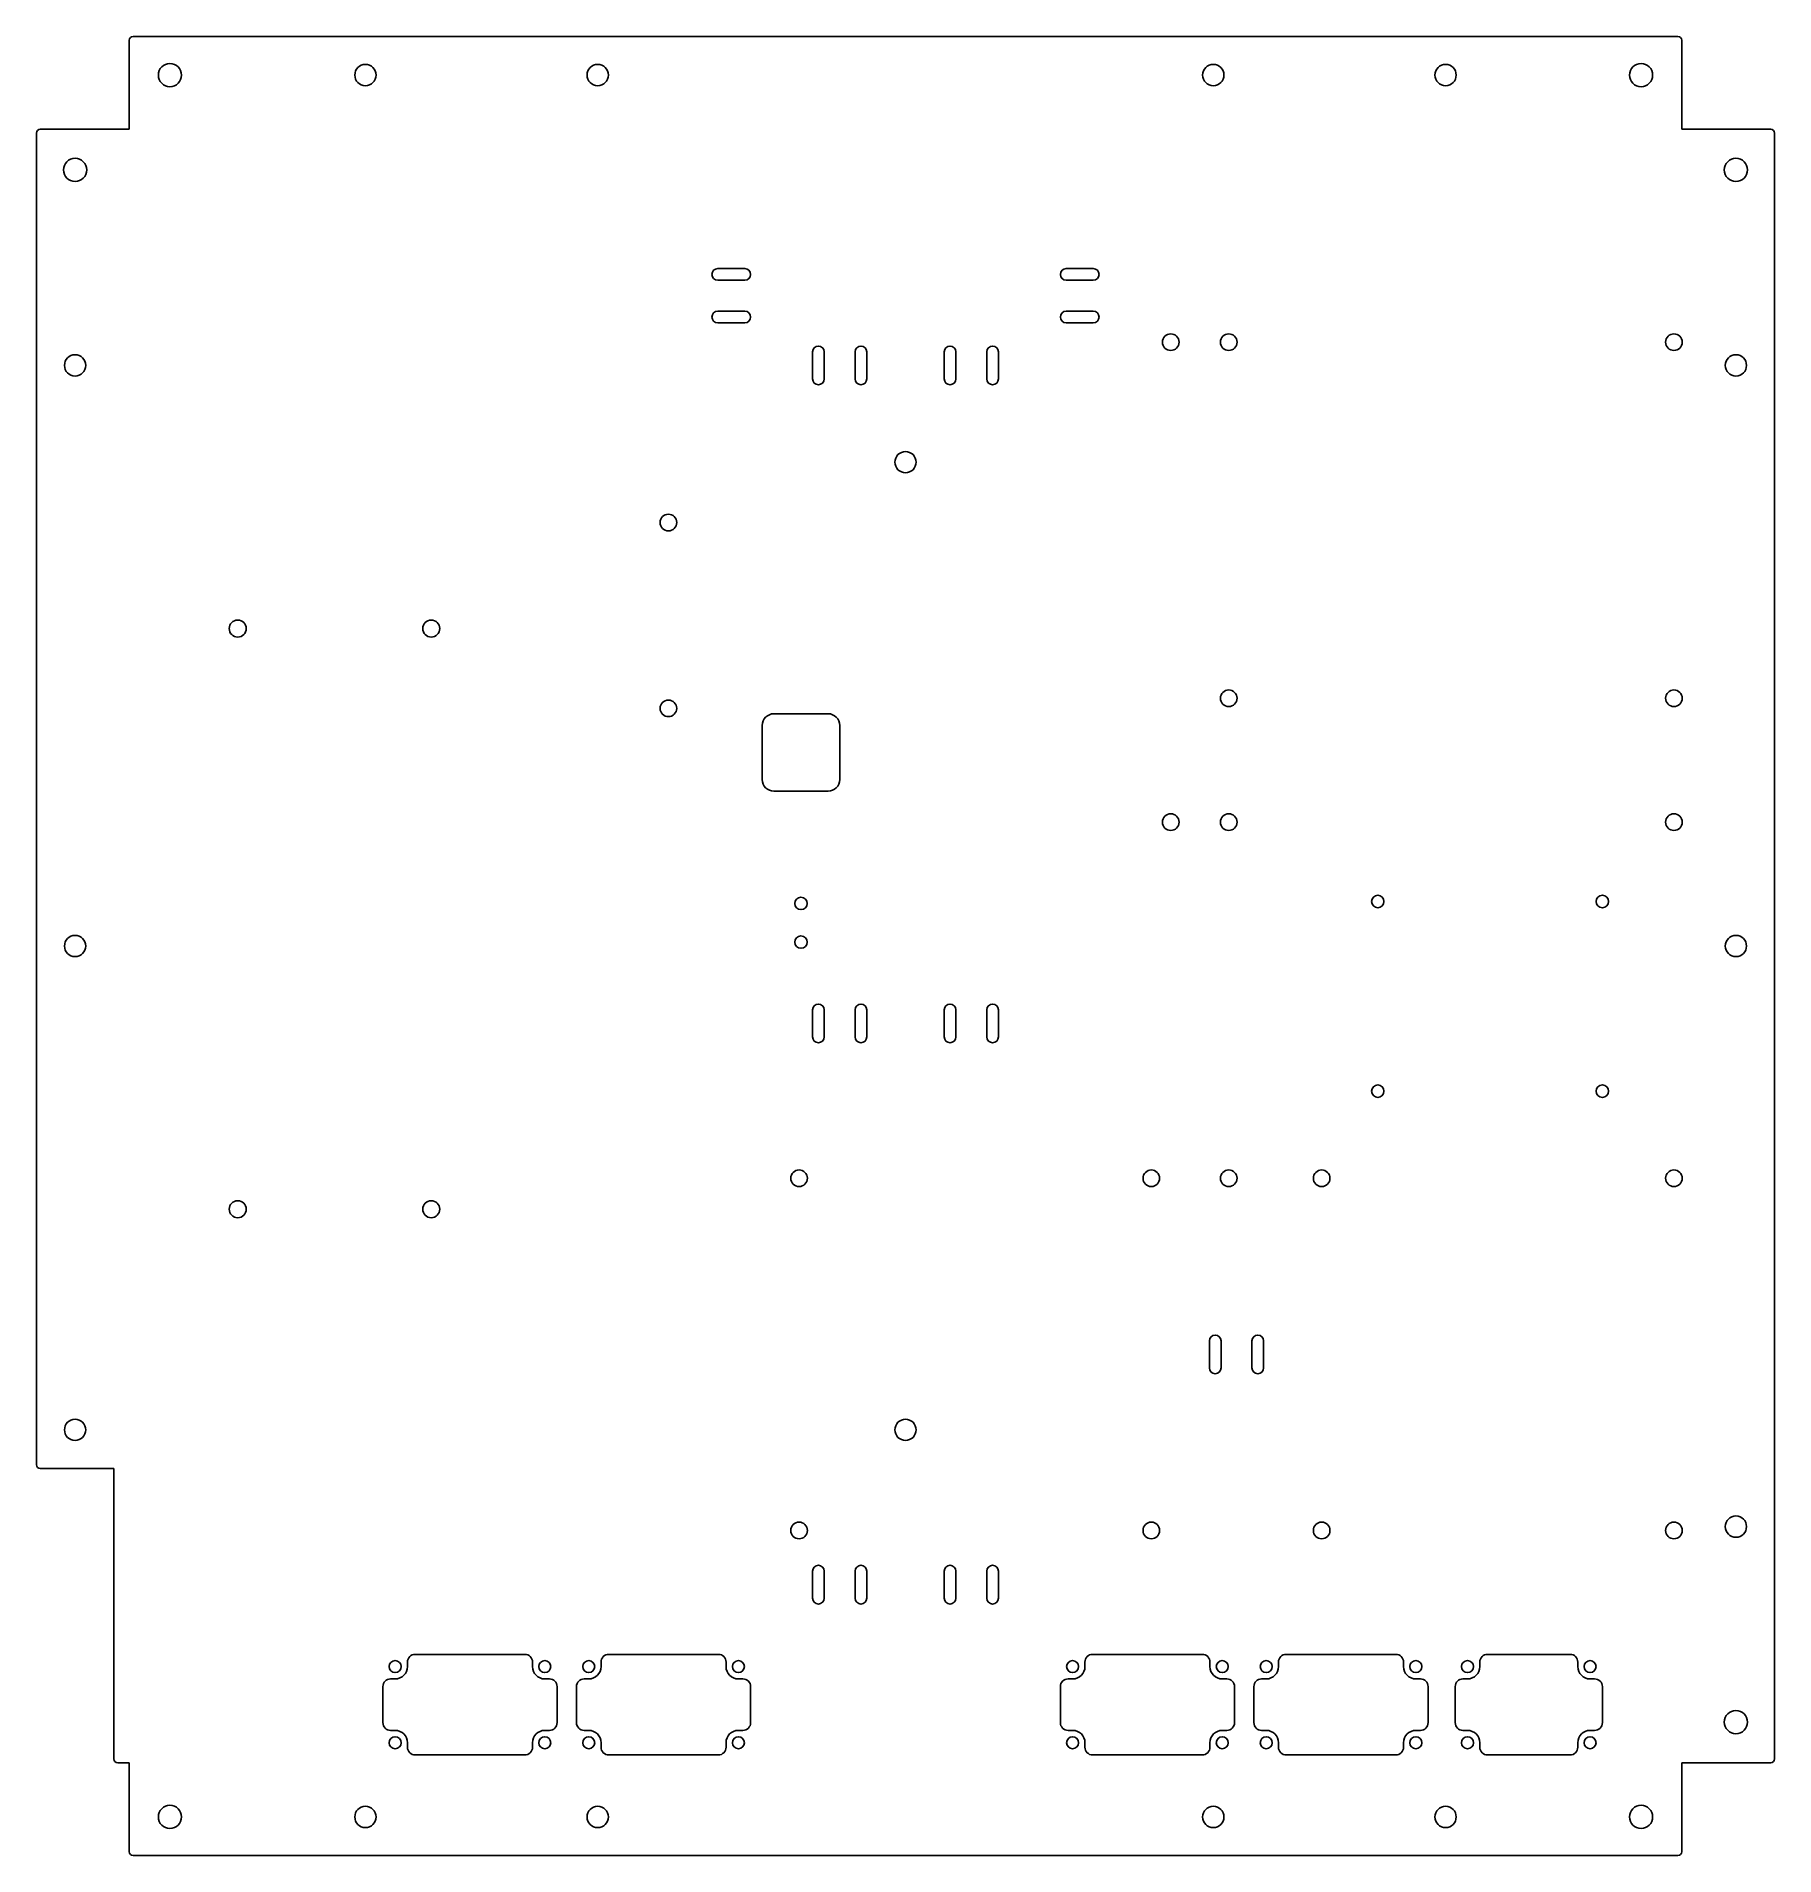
# Model space of a CAD drawing. Header units: millimetres. Extents: x 0 to 449, y 0 to 470.
import ezdxf

# ---------------------------------------------------------------- set-up
doc = ezdxf.new("R2010")
doc.units = ezdxf.units.MM

msp = doc.modelspace()

# ---------------------------------------------------------------- linework, layer by layer
at = {"color": 7, "linetype": 'Continuous', "lineweight": 25}
for p, q in [((424, 470), (25, 470)), ((24, 469), (24, 446)), ((425, 446), (425, 469)), ((0, 445), (0, 101)), ((24, 446), (1, 446)), ((448, 446), (425, 446)), ((449, 25), (449, 445)), ((176, 410), (183, 410)), ((266, 410), (273, 410)), ((183, 407), (176, 407)), ((273, 407), (266, 407)), ((176, 399), (183, 399)), ((183, 396), (176, 396)), ((266, 399), (273, 399)), ((273, 396), (266, 396)), ((200.5, 381.5), (200.5, 388.5)), ((203.5, 388.5), (203.5, 381.5)), ((211.5, 381.5), (211.5, 388.5)), ((214.5, 388.5), (214.5, 381.5)), ((234.5, 381.5), (234.5, 388.5)), ((237.5, 388.5), (237.5, 381.5)), ((245.5, 381.5), (245.5, 388.5)), ((248.5, 388.5), (248.5, 381.5)), ((187.5, 278), (187.5, 292)), ((190.5, 295), (204.5, 295)), ((207.5, 292), (207.5, 278)), ((204.5, 275), (190.5, 275)), ((200.5, 211.5), (200.5, 218.5)), ((203.5, 218.5), (203.5, 211.5)), ((211.5, 211.5), (211.5, 218.5)), ((214.5, 218.5), (214.5, 211.5)), ((234.5, 211.5), (234.5, 218.5)), ((237.5, 218.5), (237.5, 211.5)), ((245.5, 211.5), (245.5, 218.5)), ((248.5, 218.5), (248.5, 211.5)), ((303, 126), (303, 133)), ((306, 133), (306, 126)), ((314, 126), (314, 133)), ((317, 133), (317, 126)), ((1, 100), (20, 100)), ((20, 100), (20, 25)), ((200.5, 66.5), (200.5, 73.5)), ((203.5, 73.5), (203.5, 66.5)), ((211.5, 66.5), (211.5, 73.5)), ((214.5, 73.5), (214.5, 66.5)), ((234.5, 66.5), (234.5, 73.5)), ((237.5, 73.5), (237.5, 66.5)), ((245.5, 66.5), (245.5, 73.5)), ((248.5, 73.5), (248.5, 66.5)), ((97.85, 52), (126.15, 52)), ((147.85, 52), (176.15, 52)), ((272.85, 52), (301.15, 52)), ((322.85, 52), (351.15, 52)), ((374.85, 52), (396.15, 52)), ((95.85, 48.825), (95.85, 50)), ((128.15, 50), (128.15, 48.825)), ((145.85, 48.825), (145.85, 50)), ((178.15, 50), (178.15, 48.825)), ((270.85, 48.825), (270.85, 50)), ((303.15, 50), (303.15, 48.825)), ((320.85, 48.825), (320.85, 50)), ((353.15, 50), (353.15, 48.825)), ((372.85, 48.825), (372.85, 50)), ((398.15, 50), (398.15, 48.825)), ((89.5, 34.35), (89.5, 43.65)), ((91.5, 45.65), (92.675, 45.65)), ((131.325, 45.65), (132.5, 45.65)), ((134.5, 43.65), (134.5, 34.35)), ((139.5, 34.35), (139.5, 43.65)), ((141.5, 45.65), (142.675, 45.65)), ((181.325, 45.65), (182.5, 45.65)), ((184.5, 43.65), (184.5, 34.35)), ((264.5, 34.35), (264.5, 43.65)), ((266.5, 45.65), (267.675, 45.65)), ((306.325, 45.65), (307.5, 45.65)), ((309.5, 43.65), (309.5, 34.35)), ((314.5, 34.35), (314.5, 43.65)), ((316.5, 45.65), (317.675, 45.65)), ((356.325, 45.65), (357.5, 45.65)), ((359.5, 43.65), (359.5, 34.35)), ((366.5, 34.35), (366.5, 43.65)), ((368.5, 45.65), (369.675, 45.65)), ((401.325, 45.65), (402.5, 45.65)), ((404.5, 43.65), (404.5, 34.35)), ((92.675, 32.35), (91.5, 32.35)), ((95.85, 28), (95.85, 29.175)), ((128.15, 29.175), (128.15, 28)), ((132.5, 32.35), (131.325, 32.35)), ((142.675, 32.35), (141.5, 32.35)), ((145.85, 28), (145.85, 29.175)), ((178.15, 29.175), (178.15, 28)), ((182.5, 32.35), (181.325, 32.35)), ((267.675, 32.35), (266.5, 32.35)), ((270.85, 28), (270.85, 29.175)), ((303.15, 29.175), (303.15, 28)), ((307.5, 32.35), (306.325, 32.35)), ((317.675, 32.35), (316.5, 32.35)), ((320.85, 28), (320.85, 29.175)), ((353.15, 29.175), (353.15, 28)), ((357.5, 32.35), (356.325, 32.35)), ((369.675, 32.35), (368.5, 32.35)), ((372.85, 28), (372.85, 29.175)), ((398.15, 29.175), (398.15, 28)), ((402.5, 32.35), (401.325, 32.35)), ((21, 24), (24, 24)), ((24, 24), (24, 1)), ((126.15, 26), (97.85, 26)), ((176.15, 26), (147.85, 26)), ((301.15, 26), (272.85, 26)), ((351.15, 26), (322.85, 26)), ((396.15, 26), (374.85, 26)), ((425, 24), (448, 24)), ((425, 1), (425, 24)), ((25, 0), (424, 0))]:
    msp.add_line(p, q, dxfattribs=at)
for centre, radius in [((34.5, 460), 3), ((85, 460), 2.75), ((145, 460), 2.75), ((304, 460), 2.75), ((364, 460), 2.75), ((414.5, 460), 3), ((10, 435.5), 3), ((439, 435.5), 3), ((293, 391), 2.15), ((308, 391), 2.15), ((423, 391), 2.15), ((10, 385), 2.75), ((439, 385), 2.75), ((224.5, 360), 2.75), ((163.25, 344.4), 2.15), ((52, 317), 2.2), ((102, 317), 2.2), ((308, 299), 2.15), ((423, 299), 2.15), ((163.25, 296.4), 2.15), ((293, 267), 2.15), ((308, 267), 2.15), ((423, 267), 2.15), ((197.5, 246), 1.6), ((346.5, 246.5), 1.6), ((404.5, 246.5), 1.6), ((10, 235), 2.75), ((197.5, 236), 1.6), ((439, 235), 2.75), ((346.5, 197.5), 1.6), ((404.5, 197.5), 1.6), ((197, 175), 2.15), ((288, 175), 2.15), ((308, 175), 2.15), ((332, 175), 2.15), ((423, 175), 2.15), ((52, 167), 2.2), ((102, 167), 2.2), ((10, 110), 2.75), ((224.5, 110), 2.75), ((197, 84), 2.15), ((288, 84), 2.15), ((332, 84), 2.15), ((423, 84), 2.15), ((439, 85), 2.75), ((92.675, 48.825), 1.55), ((131.325, 48.825), 1.55), ((142.675, 48.825), 1.55), ((181.325, 48.825), 1.55), ((267.675, 48.825), 1.55), ((306.325, 48.825), 1.55), ((317.675, 48.825), 1.55), ((356.325, 48.825), 1.55), ((369.675, 48.825), 1.55), ((401.325, 48.825), 1.55), ((439, 34.5), 3), ((92.675, 29.175), 1.55), ((131.325, 29.175), 1.55), ((142.675, 29.175), 1.55), ((181.325, 29.175), 1.55), ((267.675, 29.175), 1.55), ((306.325, 29.175), 1.55), ((317.675, 29.175), 1.55), ((356.325, 29.175), 1.55), ((369.675, 29.175), 1.55), ((401.325, 29.175), 1.55), ((34.5, 10), 3), ((85, 10), 2.75), ((145, 10), 2.75), ((304, 10), 2.75), ((364, 10), 2.75), ((414.5, 10), 3)]:
    msp.add_circle(centre, radius, dxfattribs=at)
for centre, radius, start, end in [((25, 469), 1, 90, 180), ((424, 469), 1, 0, 90), ((1, 445), 1, 90, 180), ((448, 445), 1, 360, 90), ((176, 408.5), 1.5, 90, 270), ((183, 408.5), 1.5, 270, 90), ((266, 408.5), 1.5, 90, 270), ((273, 408.5), 1.5, 270, 90), ((176, 397.5), 1.5, 90, 270), ((183, 397.5), 1.5, 270, 90), ((266, 397.5), 1.5, 90, 270), ((273, 397.5), 1.5, 270, 90), ((202, 388.5), 1.5, 0, 180), ((213, 388.5), 1.5, 0, 180), ((236, 388.5), 1.5, 0, 180), ((247, 388.5), 1.5, 0, 180), ((202, 381.5), 1.5, 180, 0), ((213, 381.5), 1.5, 180, 0), ((236, 381.5), 1.5, 180, 0), ((247, 381.5), 1.5, 180, 0), ((190.5, 292), 3, 90, 180), ((204.5, 292), 3, 0, 90), ((190.5, 278), 3, 180, 270), ((204.5, 278), 3, 270, 0), ((202, 218.5), 1.5, 0, 180), ((213, 218.5), 1.5, 360, 180), ((236, 218.5), 1.5, 0, 180), ((247, 218.5), 1.5, 360, 180), ((202, 211.5), 1.5, 180, 0), ((213, 211.5), 1.5, 180, 360), ((236, 211.5), 1.5, 180, 0), ((247, 211.5), 1.5, 180, 360), ((304.5, 133), 1.5, 360, 180), ((315.5, 133), 1.5, 360, 180), ((304.5, 126), 1.5, 180, 360), ((315.5, 126), 1.5, 180, 360), ((1, 101), 1, 180, 270), ((202, 73.5), 1.5, 0, 180), ((213, 73.5), 1.5, 0, 180), ((236, 73.5), 1.5, 0, 180), ((247, 73.5), 1.5, 0, 180), ((202, 66.5), 1.5, 180, 0), ((213, 66.5), 1.5, 180, 0), ((236, 66.5), 1.5, 180, 0), ((247, 66.5), 1.5, 180, 0), ((97.85, 50), 2, 90, 180), ((126.15, 50), 2, 0, 90), ((147.85, 50), 2, 90, 180), ((176.15, 50), 2, 0, 90), ((272.85, 50), 2, 90, 180), ((301.15, 50), 2, 0, 90), ((322.85, 50), 2, 90, 180), ((351.15, 50), 2, 0, 90), ((374.85, 50), 2, 90, 180), ((396.15, 50), 2, 0, 90), ((92.675, 48.825), 3.175, 270, 0), ((131.325, 48.825), 3.175, 180, 270), ((142.675, 48.825), 3.175, 270, 0), ((181.325, 48.825), 3.175, 180, 270), ((267.675, 48.825), 3.175, 270, 0), ((306.325, 48.825), 3.175, 180, 270), ((317.675, 48.825), 3.175, 270, 0), ((356.325, 48.825), 3.175, 180, 270), ((369.675, 48.825), 3.175, 270, 0), ((401.325, 48.825), 3.175, 180, 270), ((91.5, 43.65), 2, 90, 180), ((132.5, 43.65), 2, 0, 90), ((141.5, 43.65), 2, 90, 180), ((182.5, 43.65), 2, 0, 90), ((266.5, 43.65), 2, 90, 180), ((307.5, 43.65), 2, 0, 90), ((316.5, 43.65), 2, 90, 180), ((357.5, 43.65), 2, 0, 90), ((368.5, 43.65), 2, 90, 180), ((402.5, 43.65), 2, 0, 90), ((91.5, 34.35), 2, 180, 270), ((132.5, 34.35), 2, 270, 0), ((141.5, 34.35), 2, 180, 270), ((182.5, 34.35), 2, 270, 0), ((266.5, 34.35), 2, 180, 270), ((307.5, 34.35), 2, 270, 0), ((316.5, 34.35), 2, 180, 270), ((357.5, 34.35), 2, 270, 0), ((368.5, 34.35), 2, 180, 270), ((402.5, 34.35), 2, 270, 0), ((92.675, 29.175), 3.175, 0, 90), ((131.325, 29.175), 3.175, 90, 180), ((142.675, 29.175), 3.175, 0, 90), ((181.325, 29.175), 3.175, 90, 180), ((267.675, 29.175), 3.175, 0, 90), ((306.325, 29.175), 3.175, 90, 180), ((317.675, 29.175), 3.175, 0, 90), ((356.325, 29.175), 3.175, 90, 180), ((369.675, 29.175), 3.175, 0, 90), ((401.325, 29.175), 3.175, 90, 180), ((21, 25), 1, 180, 270), ((97.85, 28), 2, 180, 270), ((126.15, 28), 2, 270, 0), ((147.85, 28), 2, 180, 270), ((176.15, 28), 2, 270, 0), ((272.85, 28), 2, 180, 270), ((301.15, 28), 2, 270, 0), ((322.85, 28), 2, 180, 270), ((351.15, 28), 2, 270, 0), ((374.85, 28), 2, 180, 270), ((396.15, 28), 2, 270, 0), ((448, 25), 1, 270, 0), ((25, 1), 1, 180, 270), ((424, 1), 1, 270, 0)]:
    msp.add_arc(centre, radius, start, end, dxfattribs=at)

doc.saveas('drawing.dxf')
